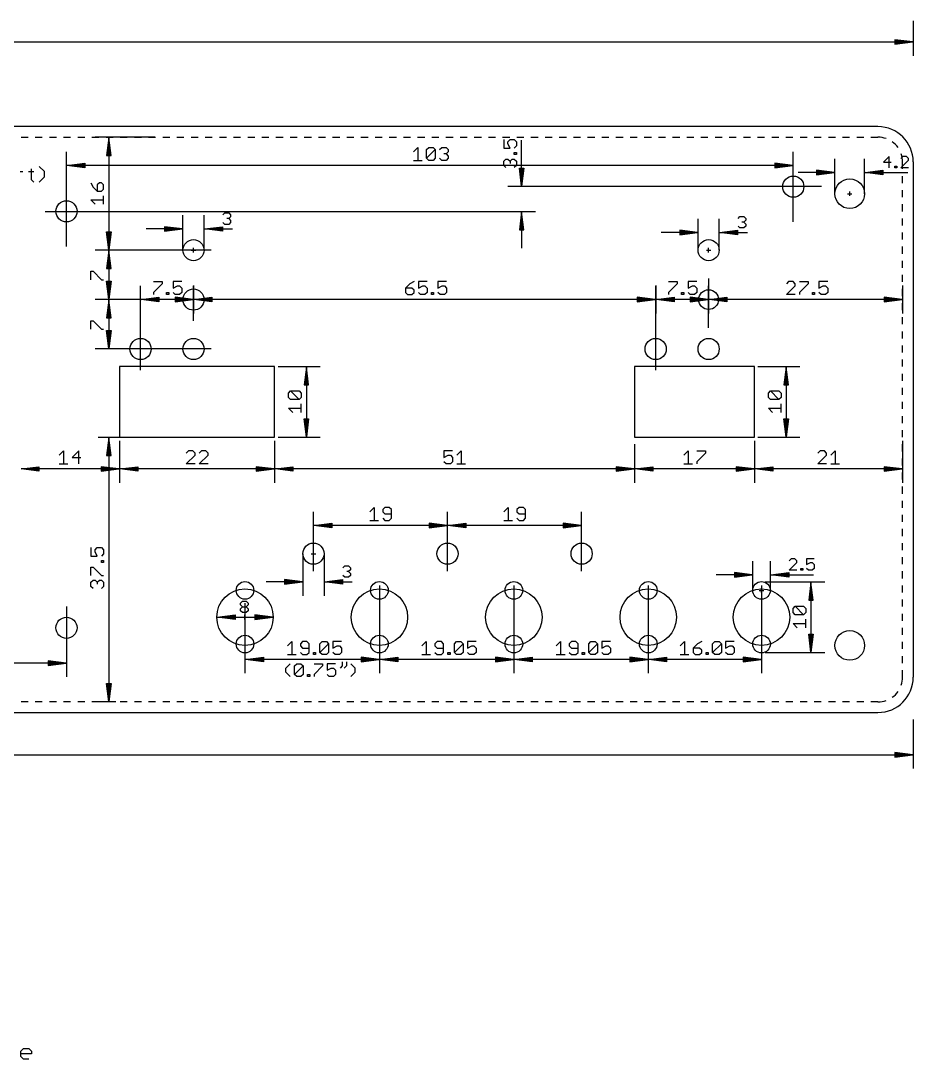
# Model space of a CAD drawing. Extents: x -7 to 590, y -59 to 445.
# Drawn here: x 163.5 to 290, y -50.6 to 96.5 of the extents above; entities that cross this region are included whole.
import ezdxf

# ---------------------------------------------------------------- set-up
doc = ezdxf.new("R2010")
doc.units = 0
for name, color, linetype in [('137', 1, 'CONTINUOUS'), ('20', 7, 'CONTINUOUS'), ('47', 2, 'CONTINUOUS')]:
    doc.layers.add(name, color=color, linetype=linetype)

msp = doc.modelspace()

# ---------------------------------------------------------------- linework, layer by layer
at = {"layer": '137'}
for p, q in [((231.9701, 79.6628), (231.9701, 78.464)), ((232.5695, 79.3631), (232.8692, 79.6628)), ((232.8692, 79.6628), (233.4687, 79.6628)), ((233.4687, 79.6628), (233.7684, 79.3631)), ((234.5, 73.065), (234.5, 79.5809)), ((219.1885, 77.939), (219.8049, 78.5554)), ((219.8049, 78.5554), (219.8049, 76.7062)), ((221.0301, 78.2472), (221.3383, 78.5554)), ((221.0301, 77.0144), (221.0301, 78.2472)), ((221.0301, 77.0144), (222.2629, 78.2472)), ((221.3383, 78.5554), (221.9547, 78.5554)), ((221.9547, 78.5554), (222.2629, 78.2472)), ((222.2629, 78.2472), (222.2629, 77.0144)), ((222.8717, 78.2472), (223.1799, 78.5554)), ((223.1799, 78.5554), (223.7963, 78.5554)), ((223.7963, 78.5554), (224.1045, 78.2472)), ((224.1045, 78.2472), (224.1045, 77.939)), ((231.9701, 78.464), (232.8692, 78.464)), ((232.5695, 79.0634), (232.5695, 79.3631)), ((232.8692, 78.464), (232.5695, 79.0634)), ((233.7684, 78.7637), (233.4687, 78.464)), ((233.7684, 79.3631), (233.7684, 78.7637)), ((170, 64.5), (170, 77.95)), ((219.1885, 76.7062), (220.4213, 76.7062)), ((221.3383, 76.7062), (221.0301, 77.0144)), ((221.9547, 76.7062), (221.3383, 76.7062)), ((222.2629, 77.0144), (221.9547, 76.7062)), ((223.1799, 76.7062), (222.8717, 77.0144)), ((223.7963, 76.7062), (223.1799, 76.7062)), ((223.7963, 77.6308), (223.4881, 77.6308)), ((224.1045, 77.939), (223.7963, 77.6308)), ((223.7963, 77.6308), (224.1045, 77.3226)), ((224.1045, 77.0144), (223.7963, 76.7062)), ((224.1045, 77.3226), (224.1045, 77.0144)), ((231.9701, 76.6008), (232.2698, 76.9005)), ((231.9701, 76.0013), (231.9701, 76.6008)), ((232.2698, 76.9005), (232.5695, 76.9005)), ((232.5695, 76.9005), (232.8692, 76.6008)), ((232.8692, 76.6008), (233.169, 76.9005)), ((232.8692, 76.6008), (232.8692, 76.301)), ((233.169, 76.9005), (233.4687, 76.9005)), ((233.4687, 77.5432), (233.4687, 77.8429)), ((233.4687, 77.8429), (233.7684, 77.8429)), ((233.7684, 77.5432), (233.4687, 77.5432)), ((233.4687, 76.9005), (233.7684, 76.6008)), ((233.7684, 77.8429), (233.7684, 77.5432)), ((233.7684, 76.6008), (233.7684, 76.0013)), ((273, 68), (273, 77.95)), ((163.4327, 75.1256), (163.8073, 75.1256)), ((164.6017, 75.1256), (165.351, 75.1256)), ((164.9763, 75.5003), (164.9763, 74.0017)), ((166.8856, 75.1256), (166.1363, 75.8749)), ((166.8856, 74.3763), (166.8856, 75.1256)), ((170.065, 76), (172.6, 76.3192)), ((170.065, 76), (172.6, 76.26)), ((170.065, 76), (172.6, 76.13)), ((272.935, 76), (170.065, 76)), ((172.6, 75.6808), (170.065, 76)), ((172.6, 75.87), (170.065, 76)), ((172.6, 75.74), (170.065, 76)), ((172.6, 76.3192), (172.6, 75.6808)), ((232.2698, 75.7016), (231.9701, 76.0013)), ((233.7684, 76.0013), (233.4687, 75.7016)), ((234.5, 73.065), (234.1808, 75.6)), ((234.1808, 75.6), (234.8192, 75.6)), ((234.5, 73.065), (234.24, 75.6)), ((234.5, 73.065), (234.37, 75.6)), ((234.8192, 75.6), (234.5, 73.065)), ((234.63, 75.6), (234.5, 73.065)), ((234.76, 75.6), (234.5, 73.065)), ((272.935, 76), (270.4, 76.3192)), ((270.4, 76.3192), (270.4, 75.6808)), ((272.935, 76), (270.4, 76.26)), ((272.935, 76), (270.4, 76.13)), ((270.4, 75.6808), (272.935, 76)), ((270.4, 75.87), (272.935, 76)), ((270.4, 75.74), (272.935, 76)), ((164.9763, 74.0017), (165.351, 73.627)), ((166.1363, 73.627), (166.8856, 74.3763)), ((277, 73), (232.55, 73)), ((167, 69.5), (236.45, 69.5)), ((234.5, 69.435), (234.1808, 66.9)), ((234.5, 69.435), (234.24, 66.9)), ((234.5, 69.435), (234.37, 66.9)), ((234.5, 69.435), (234.5, 64.3)), ((234.8192, 66.9), (234.5, 69.435)), ((234.63, 66.9), (234.5, 69.435)), ((234.76, 66.9), (234.5, 69.435)), ((234.1808, 66.9), (234.8192, 66.9)), ((170, 13.5), (170, 3.55)), ((169.935, 5.5), (84.565, 5.5)), ((169.935, 5.5), (167.4, 5.8192)), ((167.4, 5.8192), (167.4, 5.1808)), ((169.935, 5.5), (167.4, 5.76)), ((169.935, 5.5), (167.4, 5.63)), ((167.4, 5.1808), (169.935, 5.5)), ((167.4, 5.37), (169.935, 5.5)), ((167.4, 5.24), (169.935, 5.5))]:
    msp.add_line(p, q, dxfattribs=at)
for centre in [(273, 73), (170, 69.5), (170, 10.5)]:
    msp.add_circle(centre, 1.5, dxfattribs=at)
at = {"layer": '20'}
for p, q in [((285, 81.5), (5, 81.5)), ((163.5643, 80), (164.5714, 80)), ((165.5714, 80), (166.5786, 80)), ((167.5786, 80), (168.5857, 80)), ((169.5857, 80), (170.5929, 80)), ((171.5929, 80), (172.6, 80)), ((173.6, 80), (174.6071, 80)), ((175.6071, 80), (176.6143, 80)), ((177.6143, 80), (178.6214, 80)), ((179.6214, 80), (180.6286, 80)), ((181.6286, 80), (182.6357, 80)), ((183.6357, 80), (184.6429, 80)), ((185.6429, 80), (186.65, 80)), ((187.65, 80), (188.6571, 80)), ((189.6571, 80), (190.6643, 80)), ((191.6643, 80), (192.6714, 80)), ((193.6714, 80), (194.6786, 80)), ((195.6786, 80), (196.6857, 80)), ((197.6857, 80), (198.6929, 80)), ((199.6929, 80), (200.7, 80)), ((201.7, 80), (202.7071, 80)), ((203.7071, 80), (204.7143, 80)), ((205.7143, 80), (206.7214, 80)), ((207.7214, 80), (208.7286, 80)), ((209.7286, 80), (210.7357, 80)), ((211.7357, 80), (212.7429, 80)), ((213.7429, 80), (214.75, 80)), ((215.75, 80), (216.7571, 80)), ((217.7571, 80), (218.7643, 80)), ((219.7643, 80), (220.7714, 80)), ((221.7714, 80), (222.7786, 80)), ((223.7786, 80), (224.7857, 80)), ((225.7857, 80), (226.7929, 80)), ((227.7929, 80), (228.8, 80)), ((229.8, 80), (230.8071, 80)), ((231.8071, 80), (232.8143, 80)), ((233.8143, 80), (234.8214, 80)), ((235.8214, 80), (236.8286, 80)), ((237.8286, 80), (238.8357, 80)), ((239.8357, 80), (240.8429, 80)), ((241.8429, 80), (242.85, 80)), ((243.85, 80), (244.8571, 80)), ((245.8571, 80), (246.8643, 80)), ((247.8643, 80), (248.8714, 80)), ((249.8714, 80), (250.8786, 80)), ((251.8786, 80), (252.8857, 80)), ((253.8857, 80), (254.8929, 80)), ((255.8929, 80), (256.9, 80)), ((257.9, 80), (258.9071, 80)), ((259.9071, 80), (260.9143, 80)), ((261.9143, 80), (262.9214, 80)), ((263.9214, 80), (264.9286, 80)), ((265.9286, 80), (266.9357, 80)), ((267.9357, 80), (268.9429, 80)), ((269.9429, 80), (270.95, 80)), ((271.95, 80), (272.9571, 80)), ((273.9571, 80), (274.9643, 80)), ((275.9643, 80), (276.9714, 80)), ((277.9714, 80), (278.9786, 80)), ((279.9786, 80), (280.9857, 80)), ((281.9857, 80), (282.9929, 80)), ((283.9929, 80), (285, 80)), ((288.5, 75.5), (288.5, 76.5)), ((290, 76.5), (290, 3.5)), ((288.5, 73.5), (288.5, 74.5)), ((288.5, 71.5), (288.5, 72.5)), ((288.5, 69.5), (288.5, 70.5)), ((288.5, 67.5), (288.5, 68.5)), ((288.5, 65.5), (288.5, 66.5)), ((288.5, 63.5), (288.5, 64.5)), ((288.5, 61.5), (288.5, 62.5)), ((288.5, 59.5), (288.5, 60.5)), ((288.5, 57.5), (288.5, 58.5)), ((288.5, 55.5), (288.5, 56.5)), ((288.5, 53.5), (288.5, 54.5)), ((288.5, 51.5), (288.5, 52.5)), ((288.5, 49.5), (288.5, 50.5)), ((199.5, 47.5), (177.5, 47.5)), ((177.5, 47.5), (177.5, 37.5)), ((199.5, 37.5), (199.5, 47.5)), ((267.5, 47.5), (250.5, 47.5)), ((250.5, 47.5), (250.5, 37.5)), ((267.5, 37.5), (267.5, 47.5)), ((288.5, 47.5), (288.5, 48.5)), ((288.5, 45.5), (288.5, 46.5)), ((288.5, 43.5), (288.5, 44.5)), ((288.5, 41.5), (288.5, 42.5)), ((288.5, 39.5), (288.5, 40.5)), ((288.5, 37.5), (288.5, 38.5)), ((177.5, 37.5), (199.5, 37.5)), ((250.5, 37.5), (267.5, 37.5)), ((288.5, 35.5), (288.5, 36.5)), ((288.5, 33.5), (288.5, 34.5)), ((288.5, 31.5), (288.5, 32.5)), ((288.5, 29.5), (288.5, 30.5)), ((288.5, 27.5), (288.5, 28.5)), ((288.5, 25.5), (288.5, 26.5)), ((288.5, 23.5), (288.5, 24.5)), ((288.5, 21.5), (288.5, 22.5)), ((288.5, 19.5), (288.5, 20.5)), ((288.5, 17.5), (288.5, 18.5)), ((288.5, 15.5), (288.5, 16.5)), ((288.5, 13.5), (288.5, 14.5)), ((288.5, 11.5), (288.5, 12.5)), ((288.5, 9.5), (288.5, 10.5)), ((288.5, 7.5), (288.5, 8.5)), ((288.5, 5.5), (288.5, 6.5)), ((288.5, 3.5), (288.5, 4.5)), ((164.5714, 0), (163.5643, 0)), ((166.5786, 0), (165.5714, 0)), ((168.5857, 0), (167.5786, 0)), ((170.5929, 0), (169.5857, 0)), ((172.6, 0), (171.5929, 0)), ((174.6071, 0), (173.6, 0)), ((176.6143, 0), (175.6071, 0)), ((178.6214, 0), (177.6143, 0)), ((180.6286, 0), (179.6214, 0)), ((182.6357, 0), (181.6286, 0)), ((184.6429, 0), (183.6357, 0)), ((186.65, 0), (185.6429, 0)), ((188.6571, 0), (187.65, 0)), ((190.6643, 0), (189.6571, 0)), ((192.6714, 0), (191.6643, 0)), ((194.6786, 0), (193.6714, 0)), ((196.6857, 0), (195.6786, 0)), ((198.6929, 0), (197.6857, 0)), ((200.7, 0), (199.6929, 0)), ((202.7071, 0), (201.7, 0)), ((204.7143, 0), (203.7071, 0)), ((206.7214, 0), (205.7143, 0)), ((208.7286, 0), (207.7214, 0)), ((210.7357, 0), (209.7286, 0)), ((212.7429, 0), (211.7357, 0)), ((214.75, 0), (213.7429, 0)), ((216.7571, 0), (215.75, 0)), ((218.7643, 0), (217.7571, 0)), ((220.7714, 0), (219.7643, 0)), ((222.7786, 0), (221.7714, 0)), ((224.7857, 0), (223.7786, 0)), ((226.7929, 0), (225.7857, 0)), ((228.8, 0), (227.7929, 0)), ((230.8071, 0), (229.8, 0)), ((232.8143, 0), (231.8071, 0)), ((234.8214, 0), (233.8143, 0)), ((236.8286, 0), (235.8214, 0)), ((238.8357, 0), (237.8286, 0)), ((240.8429, 0), (239.8357, 0)), ((242.85, 0), (241.8429, 0)), ((244.8571, 0), (243.85, 0)), ((246.8643, 0), (245.8571, 0)), ((248.8714, 0), (247.8643, 0)), ((250.8786, 0), (249.8714, 0)), ((252.8857, 0), (251.8786, 0)), ((254.8929, 0), (253.8857, 0)), ((256.9, 0), (255.8929, 0)), ((258.9071, 0), (257.9, 0)), ((260.9143, 0), (259.9071, 0)), ((262.9214, 0), (261.9143, 0)), ((264.9286, 0), (263.9214, 0)), ((266.9357, 0), (265.9286, 0)), ((268.9429, 0), (267.9357, 0)), ((270.95, 0), (269.9429, 0)), ((272.9571, 0), (271.95, 0)), ((274.9643, 0), (273.9571, 0)), ((276.9714, 0), (275.9643, 0)), ((278.9786, 0), (277.9714, 0)), ((280.9857, 0), (279.9786, 0)), ((282.9929, 0), (281.9857, 0)), ((285, 0), (283.9929, 0)), ((5, -1.5), (285, -1.5))]:
    msp.add_line(p, q, dxfattribs=at)
for centre, radius in [((281, 72), 2.1), ((188, 64), 1.5), ((261, 64), 1.5), ((188, 57), 1.5), ((261, 57), 1.4), ((180.5, 50), 1.5), ((188, 50), 1.5), ((253.5, 50), 1.5), ((261, 50), 1.5), ((205, 21), 1.5), ((224, 21), 1.5), ((243, 21), 1.5), ((195.3, 15.8), 1.25), ((214.35, 15.8), 1.25), ((233.4, 15.8), 1.25), ((252.45, 15.8), 1.25), ((268.5, 15.8), 1.25), ((195.3, 12), 4), ((214.35, 12), 4), ((233.4, 12), 4), ((252.45, 12), 4), ((268.5, 12), 4), ((195.3, 8.2), 1.25), ((214.35, 8.2), 1.25), ((233.4, 8.2), 1.25), ((252.45, 8.2), 1.25), ((268.5, 8.2), 1.25), ((281, 8), 2.1)]:
    msp.add_circle(centre, radius, dxfattribs=at)
for centre, radius, start, end in [((285, 76.5), 5, 0, 90), ((285, 76.5), 3.5, 70.9135, 90), ((285, 76.5), 3.5, 35.4567, 54.5433), ((285, 76.5), 3.5, 360, 19.0865), ((285, 3.5), 5, 270, 0), ((285, 3.5), 3.5, 340.9135, 0), ((285, 3.5), 3.5, 270, 289.0865), ((285, 3.5), 3.5, 305.4567, 324.5433)]:
    msp.add_arc(centre, radius, start, end, dxfattribs=at)
at = {"layer": '47'}
for p, q in [((290, 96.5), (290, 91.55)), ((0.065, 93.5), (289.935, 93.5)), ((289.935, 93.5), (287.4, 93.8192)), ((287.4, 93.8192), (287.4, 93.1808)), ((289.935, 93.5), (287.4, 93.76)), ((289.935, 93.5), (287.4, 93.63)), ((287.4, 93.1808), (289.935, 93.5)), ((287.4, 93.37), (289.935, 93.5)), ((287.4, 93.24), (289.935, 93.5)), ((182.5, 80), (174.05, 80)), ((176, 79.935), (175.6808, 77.4)), ((176, 79.935), (175.74, 77.4)), ((176, 79.935), (175.87, 77.4)), ((176, 79.935), (176, 64.065)), ((176.3192, 77.4), (176, 79.935)), ((176.13, 77.4), (176, 79.935)), ((176.26, 77.4), (176, 79.935)), ((175.6808, 77.4), (176.3192, 77.4)), ((278.9, 72), (278.9, 76.95)), ((283.1, 72), (283.1, 76.95)), ((286.5897, 77.2777), (285.7762, 76.4642)), ((286.5897, 75.6507), (286.5897, 77.2777)), ((288.5031, 77.2777), (288.2319, 77.0065)), ((288.2319, 75.6507), (289.3166, 76.7354)), ((289.0454, 77.2777), (288.5031, 77.2777)), ((289.3166, 77.0065), (289.0454, 77.2777)), ((289.3166, 76.7354), (289.3166, 77.0065)), ((278.835, 75), (276.3, 75.3192)), ((276.3, 75.3192), (276.3, 74.6808)), ((278.835, 75), (276.3, 75.26)), ((278.835, 75), (276.3, 75.13)), ((283.165, 75), (285.7, 75.3192)), ((283.165, 75), (285.7, 75.26)), ((283.165, 75), (285.7, 75.13)), ((285.7, 75.3192), (285.7, 74.6808)), ((285.7762, 76.4642), (286.8609, 76.4642)), ((287.4134, 75.6507), (287.4134, 75.9219)), ((287.4134, 75.9219), (287.6845, 75.9219)), ((287.6845, 75.6507), (287.4134, 75.6507)), ((287.6845, 75.9219), (287.6845, 75.6507)), ((289.3166, 75.6507), (288.2319, 75.6507)), ((278.835, 75), (273.7, 75)), ((276.3, 74.6808), (278.835, 75)), ((276.3, 74.87), (278.835, 75)), ((276.3, 74.74), (278.835, 75)), ((283.165, 75), (289.2346, 75)), ((285.7, 74.6808), (283.165, 75)), ((285.7, 74.87), (283.165, 75)), ((285.7, 74.74), (283.165, 75)), ((173.4701, 73.5488), (173.7698, 72.9494)), ((173.7698, 72.9494), (174.3692, 72.3499)), ((174.669, 73.5488), (174.3692, 73.2491)), ((174.3692, 73.2491), (174.3692, 72.3499)), ((174.3692, 72.3499), (174.9687, 72.3499)), ((174.9687, 73.5488), (174.669, 73.5488)), ((175.2684, 73.2491), (174.9687, 73.5488)), ((174.9687, 72.3499), (175.2684, 72.6496)), ((175.2684, 72.6496), (175.2684, 73.2491)), ((281, 71.6808), (281, 72.3192)), ((174.0695, 70.5083), (173.4701, 71.1078)), ((173.4701, 71.1078), (175.2684, 71.1078)), ((175.2684, 70.5083), (175.2684, 71.7072)), ((280.6808, 72), (281.3192, 72)), ((192.1762, 69.0065), (192.4474, 69.2777)), ((192.4474, 69.2777), (192.9897, 69.2777)), ((192.9897, 69.2777), (193.2609, 69.0065)), ((186.5, 64), (186.5, 68.95)), ((189.5, 64), (189.5, 68.95)), ((192.4474, 67.6507), (192.1762, 67.9219)), ((192.9897, 68.4642), (192.7185, 68.4642)), ((193.2609, 68.7354), (192.9897, 68.4642)), ((192.9897, 68.4642), (193.2609, 68.193)), ((193.2609, 67.9219), (192.9897, 67.6507)), ((193.2609, 69.0065), (193.2609, 68.7354)), ((193.2609, 68.193), (193.2609, 67.9219)), ((259.5, 64), (259.5, 68.45)), ((262.5, 64), (262.5, 68.45)), ((265.1762, 68.5065), (265.4474, 68.7777)), ((265.4474, 68.7777), (265.9897, 68.7777)), ((265.9897, 67.9642), (265.7185, 67.9642)), ((265.9897, 68.7777), (266.2609, 68.5065)), ((266.2609, 68.2354), (265.9897, 67.9642)), ((265.9897, 67.9642), (266.2609, 67.693)), ((266.2609, 68.5065), (266.2609, 68.2354)), ((266.2609, 67.693), (266.2609, 67.4219)), ((176, 64.065), (175.6808, 66.6)), ((175.6808, 66.6), (176.3192, 66.6)), ((176, 64.065), (175.74, 66.6)), ((176, 64.065), (175.87, 66.6)), ((176.3192, 66.6), (176, 64.065)), ((176.13, 66.6), (176, 64.065)), ((176.26, 66.6), (176, 64.065)), ((186.435, 67), (181.3, 67)), ((186.435, 67), (183.9, 67.3192)), ((183.9, 67.3192), (183.9, 66.6808)), ((186.435, 67), (183.9, 67.26)), ((186.435, 67), (183.9, 67.13)), ((183.9, 66.6808), (186.435, 67)), ((183.9, 66.87), (186.435, 67)), ((183.9, 66.74), (186.435, 67)), ((189.565, 67), (192.1, 67.3192)), ((189.565, 67), (192.1, 67.26)), ((189.565, 67), (192.1, 67.13)), ((189.565, 67), (193.5103, 67)), ((192.1, 66.6808), (189.565, 67)), ((192.1, 66.87), (189.565, 67)), ((192.1, 66.74), (189.565, 67)), ((192.1, 67.3192), (192.1, 66.6808)), ((192.9897, 67.6507), (192.4474, 67.6507)), ((259.435, 66.5), (254.3, 66.5)), ((259.435, 66.5), (256.9, 66.8192)), ((256.9, 66.8192), (256.9, 66.1808)), ((259.435, 66.5), (256.9, 66.76)), ((259.435, 66.5), (256.9, 66.63)), ((256.9, 66.1808), (259.435, 66.5)), ((256.9, 66.37), (259.435, 66.5)), ((256.9, 66.24), (259.435, 66.5)), ((262.565, 66.5), (265.1, 66.8192)), ((262.565, 66.5), (265.1, 66.76)), ((262.565, 66.5), (265.1, 66.63)), ((262.565, 66.5), (266.5103, 66.5)), ((265.1, 66.1808), (262.565, 66.5)), ((265.1, 66.37), (262.565, 66.5)), ((265.1, 66.24), (262.565, 66.5)), ((265.1, 66.8192), (265.1, 66.1808)), ((265.4474, 67.1507), (265.1762, 67.4219)), ((265.9897, 67.1507), (265.4474, 67.1507)), ((266.2609, 67.4219), (265.9897, 67.1507)), ((190.5, 64), (174.05, 64)), ((190.5, 64), (174.05, 64)), ((176, 63.935), (175.6808, 61.4)), ((176, 63.935), (175.74, 61.4)), ((176, 63.935), (175.87, 61.4)), ((176, 63.935), (176, 57.065)), ((176.3192, 61.4), (176, 63.935)), ((176.13, 61.4), (176, 63.935)), ((176.26, 61.4), (176, 63.935)), ((187.6808, 64), (188.3192, 64)), ((188, 63.6808), (188, 64.3192)), ((260.6808, 64), (261.3192, 64)), ((261, 63.6808), (261, 64.3192)), ((173.4701, 59.8072), (173.4701, 61.0061)), ((173.4701, 61.0061), (173.7698, 61.0061)), ((173.7698, 61.0061), (174.9687, 59.8072)), ((175.6808, 61.4), (176.3192, 61.4)), ((174.9687, 59.8072), (175.2684, 59.8072)), ((176, 57.065), (175.6808, 59.6)), ((175.6808, 59.6), (176.3192, 59.6)), ((176, 57.065), (175.74, 59.6)), ((176, 57.065), (175.87, 59.6)), ((176.3192, 59.6), (176, 57.065)), ((176.13, 59.6), (176, 57.065)), ((176.26, 59.6), (176, 57.065)), ((180.5, 47), (180.5, 58.95)), ((182.3357, 59.5554), (183.5685, 59.5554)), ((183.5685, 59.2472), (182.3357, 58.0144)), ((183.5685, 59.5554), (183.5685, 59.2472)), ((186.3309, 59.5554), (185.0981, 59.5554)), ((185.0981, 59.5554), (185.0981, 58.6308)), ((185.0981, 58.6308), (185.7145, 58.939)), ((185.7145, 58.939), (186.0227, 58.939)), ((186.0227, 58.939), (186.3309, 58.6308)), ((188, 59), (188, 55.05)), ((188, 54), (188, 58.95)), ((218.6533, 59.2472), (218.0369, 58.6308)), ((219.2697, 59.5554), (218.6533, 59.2472)), ((221.1112, 59.5554), (219.8784, 59.5554)), ((219.8784, 59.5554), (219.8784, 58.6308)), ((219.8784, 58.6308), (220.4948, 58.939)), ((220.4948, 58.939), (220.803, 58.939)), ((220.803, 58.939), (221.1112, 58.6308)), ((223.8736, 59.5554), (222.6408, 59.5554)), ((222.6408, 59.5554), (222.6408, 58.6308)), ((222.6408, 58.6308), (223.2572, 58.939)), ((223.2572, 58.939), (223.5654, 58.939)), ((223.5654, 58.939), (223.8736, 58.6308)), ((253.5, 59), (253.5, 55.05)), ((253.5, 47), (253.5, 58.95)), ((255.3357, 59.5554), (256.5685, 59.5554)), ((256.5685, 59.2472), (255.3357, 58.0144)), ((256.5685, 59.5554), (256.5685, 59.2472)), ((259.3309, 59.5554), (258.0981, 59.5554)), ((258.0981, 59.5554), (258.0981, 58.6308)), ((258.0981, 58.6308), (258.7145, 58.939)), ((258.7145, 58.939), (259.0227, 58.939)), ((259.0227, 58.939), (259.3309, 58.6308)), ((261, 60), (261, 55.05)), ((261, 53), (261, 58.95)), ((272.3451, 59.5554), (272.0369, 59.2472)), ((272.0369, 57.7062), (273.2697, 58.939)), ((272.9615, 59.5554), (272.3451, 59.5554)), ((273.2697, 59.2472), (272.9615, 59.5554)), ((273.2697, 58.939), (273.2697, 59.2472)), ((273.8784, 59.5554), (275.1112, 59.5554)), ((275.1112, 59.2472), (273.8784, 58.0144)), ((275.1112, 59.5554), (275.1112, 59.2472)), ((277.8736, 59.5554), (276.6408, 59.5554)), ((276.6408, 59.5554), (276.6408, 58.6308)), ((276.6408, 58.6308), (277.2572, 58.939)), ((277.2572, 58.939), (277.5654, 58.939)), ((277.5654, 58.939), (277.8736, 58.6308)), ((288.5, 59), (288.5, 55.05)), ((182.3357, 58.0144), (182.3357, 57.7062)), ((184.1773, 57.7062), (184.1773, 58.0144)), ((184.1773, 58.0144), (184.4855, 58.0144)), ((184.4855, 57.7062), (184.1773, 57.7062)), ((184.4855, 58.0144), (184.4855, 57.7062)), ((185.4063, 57.7062), (185.0981, 58.0144)), ((186.0227, 57.7062), (185.4063, 57.7062)), ((186.3309, 58.0144), (186.0227, 57.7062)), ((186.3309, 58.6308), (186.3309, 58.0144)), ((218.0369, 58.6308), (218.0369, 58.0144)), ((218.9615, 58.6308), (218.0369, 58.6308)), ((218.0369, 58.0144), (218.3451, 57.7062)), ((218.3451, 57.7062), (218.9615, 57.7062)), ((219.2697, 58.3226), (218.9615, 58.6308)), ((218.9615, 57.7062), (219.2697, 58.0144)), ((219.2697, 58.0144), (219.2697, 58.3226)), ((220.1866, 57.7062), (219.8784, 58.0144)), ((220.803, 57.7062), (220.1866, 57.7062)), ((221.1112, 58.0144), (220.803, 57.7062)), ((221.1112, 58.6308), (221.1112, 58.0144)), ((221.72, 57.7062), (221.72, 58.0144)), ((221.72, 58.0144), (222.0282, 58.0144)), ((222.0282, 57.7062), (221.72, 57.7062)), ((222.0282, 58.0144), (222.0282, 57.7062)), ((222.949, 57.7062), (222.6408, 58.0144)), ((223.5654, 57.7062), (222.949, 57.7062)), ((223.8736, 58.0144), (223.5654, 57.7062)), ((223.8736, 58.6308), (223.8736, 58.0144)), ((255.3357, 58.0144), (255.3357, 57.7062)), ((257.1773, 57.7062), (257.1773, 58.0144)), ((257.1773, 58.0144), (257.4855, 58.0144)), ((257.4855, 57.7062), (257.1773, 57.7062)), ((257.4855, 58.0144), (257.4855, 57.7062)), ((258.4063, 57.7062), (258.0981, 58.0144)), ((259.0227, 57.7062), (258.4063, 57.7062)), ((259.3309, 58.0144), (259.0227, 57.7062)), ((259.3309, 58.6308), (259.3309, 58.0144)), ((273.2697, 57.7062), (272.0369, 57.7062)), ((273.8784, 58.0144), (273.8784, 57.7062)), ((275.72, 57.7062), (275.72, 58.0144)), ((275.72, 58.0144), (276.0282, 58.0144)), ((276.0282, 57.7062), (275.72, 57.7062)), ((276.0282, 58.0144), (276.0282, 57.7062)), ((276.949, 57.7062), (276.6408, 58.0144)), ((277.5654, 57.7062), (276.949, 57.7062)), ((277.8736, 58.0144), (277.5654, 57.7062)), ((277.8736, 58.6308), (277.8736, 58.0144)), ((190.5, 57), (174.05, 57)), ((190.5, 57), (174.05, 57)), ((176, 56.935), (175.6808, 54.4)), ((176, 56.935), (175.74, 54.4)), ((176, 56.935), (175.87, 54.4)), ((176, 56.935), (176, 50.065)), ((176.3192, 54.4), (176, 56.935)), ((176.13, 54.4), (176, 56.935)), ((176.26, 54.4), (176, 56.935)), ((180.565, 57), (183.1, 57.3192)), ((180.565, 57), (183.1, 57.26)), ((180.565, 57), (183.1, 57.13)), ((187.935, 57), (180.565, 57)), ((183.1, 56.6808), (180.565, 57)), ((183.1, 56.87), (180.565, 57)), ((183.1, 56.74), (180.565, 57)), ((183.1, 57.3192), (183.1, 56.6808)), ((187.935, 57), (185.4, 57.3192)), ((185.4, 57.3192), (185.4, 56.6808)), ((187.935, 57), (185.4, 57.26)), ((187.935, 57), (185.4, 57.13)), ((185.4, 56.6808), (187.935, 57)), ((185.4, 56.87), (187.935, 57)), ((185.4, 56.74), (187.935, 57)), ((188.065, 57), (190.6, 57.3192)), ((188.065, 57), (190.6, 57.26)), ((188.065, 57), (190.6, 57.13)), ((253.435, 57), (188.065, 57)), ((190.6, 56.6808), (188.065, 57)), ((190.6, 56.87), (188.065, 57)), ((190.6, 56.74), (188.065, 57)), ((190.6, 57.3192), (190.6, 56.6808)), ((253.435, 57), (250.9, 57.3192)), ((250.9, 57.3192), (250.9, 56.6808)), ((253.435, 57), (250.9, 57.26)), ((253.435, 57), (250.9, 57.13)), ((250.9, 56.6808), (253.435, 57)), ((250.9, 56.87), (253.435, 57)), ((250.9, 56.74), (253.435, 57)), ((253.565, 57), (256.1, 57.3192)), ((253.565, 57), (256.1, 57.26)), ((253.565, 57), (256.1, 57.13)), ((260.935, 57), (253.565, 57)), ((256.1, 56.6808), (253.565, 57)), ((256.1, 56.87), (253.565, 57)), ((256.1, 56.74), (253.565, 57)), ((256.1, 57.3192), (256.1, 56.6808)), ((260.935, 57), (258.4, 57.3192)), ((258.4, 57.3192), (258.4, 56.6808)), ((260.935, 57), (258.4, 57.26)), ((260.935, 57), (258.4, 57.13)), ((258.4, 56.6808), (260.935, 57)), ((258.4, 56.87), (260.935, 57)), ((258.4, 56.74), (260.935, 57)), ((261.065, 57), (263.6, 57.3192)), ((261.065, 57), (263.6, 57.26)), ((261.065, 57), (263.6, 57.13)), ((288.435, 57), (261.065, 57)), ((263.6, 56.6808), (261.065, 57)), ((263.6, 56.87), (261.065, 57)), ((263.6, 56.74), (261.065, 57)), ((263.6, 57.3192), (263.6, 56.6808)), ((288.435, 57), (285.9, 57.3192)), ((285.9, 57.3192), (285.9, 56.6808)), ((288.435, 57), (285.9, 57.26)), ((288.435, 57), (285.9, 57.13)), ((285.9, 56.6808), (288.435, 57)), ((285.9, 56.87), (288.435, 57)), ((285.9, 56.74), (288.435, 57)), ((173.4701, 52.8072), (173.4701, 54.0061)), ((173.4701, 54.0061), (173.7698, 54.0061)), ((173.7698, 54.0061), (174.9687, 52.8072)), ((175.6808, 54.4), (176.3192, 54.4)), ((174.9687, 52.8072), (175.2684, 52.8072)), ((176, 50.065), (175.6808, 52.6)), ((175.6808, 52.6), (176.3192, 52.6)), ((176, 50.065), (175.74, 52.6)), ((176, 50.065), (175.87, 52.6)), ((176.3192, 52.6), (176, 50.065)), ((176.13, 52.6), (176, 50.065)), ((176.26, 52.6), (176, 50.065)), ((190.5, 50), (174.05, 50)), ((200, 47.5), (205.95, 47.5)), ((204, 47.435), (203.6808, 44.9)), ((204, 47.435), (203.74, 44.9)), ((204, 47.435), (203.87, 44.9)), ((204, 47.435), (204, 37.565)), ((204.3192, 44.9), (204, 47.435)), ((204.13, 44.9), (204, 47.435)), ((204.26, 44.9), (204, 47.435)), ((268, 47.5), (273.95, 47.5)), ((272, 47.435), (271.6808, 44.9)), ((272, 47.435), (271.74, 44.9)), ((272, 47.435), (271.87, 44.9)), ((272, 47.435), (272, 37.565)), ((272.3192, 44.9), (272, 47.435)), ((272.13, 44.9), (272, 47.435)), ((272.26, 44.9), (272, 47.435)), ((203.6808, 44.9), (204.3192, 44.9)), ((271.6808, 44.9), (272.3192, 44.9)), ((201.4701, 43.7491), (201.7698, 44.0488)), ((201.4701, 43.1496), (201.4701, 43.7491)), ((201.7698, 42.8499), (201.4701, 43.1496)), ((201.7698, 44.0488), (202.9687, 44.0488)), ((202.9687, 42.8499), (201.7698, 44.0488)), ((202.9687, 42.8499), (201.7698, 42.8499)), ((202.9687, 44.0488), (203.2684, 43.7491)), ((203.2684, 43.1496), (202.9687, 42.8499)), ((203.2684, 43.7491), (203.2684, 43.1496)), ((269.4701, 43.7491), (269.7698, 44.0488)), ((269.4701, 43.1496), (269.4701, 43.7491)), ((269.7698, 42.8499), (269.4701, 43.1496)), ((269.7698, 44.0488), (270.9687, 44.0488)), ((270.9687, 42.8499), (269.7698, 44.0488)), ((270.9687, 42.8499), (269.7698, 42.8499)), ((270.9687, 44.0488), (271.2684, 43.7491)), ((271.2684, 43.1496), (270.9687, 42.8499)), ((271.2684, 43.7491), (271.2684, 43.1496)), ((202.0695, 41.0083), (201.4701, 41.6078)), ((201.4701, 41.6078), (203.2684, 41.6078)), ((203.2684, 41.0083), (203.2684, 42.2072)), ((270.0695, 41.0083), (269.4701, 41.6078)), ((269.4701, 41.6078), (271.2684, 41.6078)), ((271.2684, 41.0083), (271.2684, 42.2072)), ((204, 37.565), (203.6808, 40.1)), ((203.6808, 40.1), (204.3192, 40.1)), ((204, 37.565), (203.74, 40.1)), ((204, 37.565), (203.87, 40.1)), ((204.3192, 40.1), (204, 37.565)), ((204.13, 40.1), (204, 37.565)), ((204.26, 40.1), (204, 37.565)), ((272, 37.565), (271.6808, 40.1)), ((271.6808, 40.1), (272.3192, 40.1)), ((272, 37.565), (271.74, 40.1)), ((272, 37.565), (271.87, 40.1)), ((272.3192, 40.1), (272, 37.565)), ((272.13, 40.1), (272, 37.565)), ((272.26, 40.1), (272, 37.565)), ((174.5, 37.5), (177.95, 37.5)), ((176, 37.435), (175.6808, 34.9)), ((176, 37.435), (175.74, 34.9)), ((176, 37.435), (175.87, 34.9)), ((176, 37.435), (176, 0.065)), ((176.3192, 34.9), (176, 37.435)), ((176.13, 34.9), (176, 37.435)), ((176.26, 34.9), (176, 37.435)), ((177.5, 37), (177.5, 31.05)), ((199.5, 37), (199.5, 31.05)), ((200, 37.5), (205.95, 37.5)), ((267.5, 37), (267.5, 31.05)), ((268, 37.5), (273.95, 37.5)), ((288.5, 37), (288.5, 31.05)), ((168.9829, 34.939), (169.5993, 35.5554)), ((169.5993, 35.5554), (169.5993, 33.7062)), ((171.7491, 35.5554), (170.8245, 34.6308)), ((171.7491, 33.7062), (171.7491, 35.5554)), ((177.5, 36.5), (177.5, 31.05)), ((187.2911, 35.5554), (186.9829, 35.2472)), ((187.9075, 35.5554), (187.2911, 35.5554)), ((188.2157, 35.2472), (187.9075, 35.5554)), ((189.1327, 35.5554), (188.8245, 35.2472)), ((189.7491, 35.5554), (189.1327, 35.5554)), ((190.0573, 35.2472), (189.7491, 35.5554)), ((199.5, 35.5), (199.5, 31.05)), ((224.7157, 35.5554), (223.4829, 35.5554)), ((223.4829, 35.5554), (223.4829, 34.6308)), ((225.3245, 34.939), (225.9409, 35.5554)), ((225.9409, 35.5554), (225.9409, 33.7062)), ((250.5, 36.5), (250.5, 31.05)), ((257.4829, 34.939), (258.0993, 35.5554)), ((258.0993, 35.5554), (258.0993, 33.7062)), ((259.3245, 35.5554), (260.5573, 35.5554)), ((260.5573, 35.5554), (260.5573, 35.2472)), ((267.5, 36.5), (267.5, 31.05)), ((276.7911, 35.5554), (276.4829, 35.2472)), ((277.4075, 35.5554), (276.7911, 35.5554)), ((277.7157, 35.2472), (277.4075, 35.5554)), ((278.3245, 34.939), (278.9409, 35.5554)), ((278.9409, 35.5554), (278.9409, 33.7062)), ((170.8245, 34.6308), (172.0573, 34.6308)), ((175.6808, 34.9), (176.3192, 34.9)), ((186.9829, 33.7062), (188.2157, 34.939)), ((188.2157, 34.939), (188.2157, 35.2472)), ((188.8245, 33.7062), (190.0573, 34.939)), ((190.0573, 34.939), (190.0573, 35.2472)), ((223.4829, 34.6308), (224.0993, 34.939)), ((223.7911, 33.7062), (223.4829, 34.0144)), ((224.0993, 34.939), (224.4075, 34.939)), ((224.4075, 34.939), (224.7157, 34.6308)), ((224.7157, 34.0144), (224.4075, 33.7062)), ((224.7157, 34.6308), (224.7157, 34.0144)), ((250.5, 35), (250.5, 31.05)), ((260.5573, 35.2472), (259.3245, 34.0144)), ((259.3245, 34.0144), (259.3245, 33.7062)), ((276.4829, 33.7062), (277.7157, 34.939)), ((277.7157, 34.939), (277.7157, 35.2472)), ((163.565, 33), (166.1, 33.3192)), ((163.565, 33), (166.1, 33.26)), ((163.565, 33), (166.1, 33.13)), ((177.435, 33), (163.565, 33)), ((166.1, 32.6808), (163.565, 33)), ((166.1, 32.87), (163.565, 33)), ((166.1, 32.74), (163.565, 33)), ((166.1, 33.3192), (166.1, 32.6808)), ((168.9829, 33.7062), (170.2157, 33.7062)), ((177.435, 33), (174.9, 33.3192)), ((174.9, 33.3192), (174.9, 32.6808)), ((177.435, 33), (174.9, 33.26)), ((177.435, 33), (174.9, 33.13)), ((174.9, 32.6808), (177.435, 33)), ((174.9, 32.87), (177.435, 33)), ((174.9, 32.74), (177.435, 33)), ((177.565, 33), (180.1, 33.3192)), ((177.565, 33), (180.1, 33.26)), ((177.565, 33), (180.1, 33.13)), ((199.435, 33), (177.565, 33)), ((180.1, 32.6808), (177.565, 33)), ((180.1, 32.87), (177.565, 33)), ((180.1, 32.74), (177.565, 33)), ((180.1, 33.3192), (180.1, 32.6808)), ((188.2157, 33.7062), (186.9829, 33.7062)), ((190.0573, 33.7062), (188.8245, 33.7062)), ((199.435, 33), (196.9, 33.3192)), ((196.9, 33.3192), (196.9, 32.6808)), ((199.435, 33), (196.9, 33.26)), ((199.435, 33), (196.9, 33.13)), ((196.9, 32.6808), (199.435, 33)), ((196.9, 32.87), (199.435, 33)), ((196.9, 32.74), (199.435, 33)), ((199.565, 33), (202.1, 33.3192)), ((199.565, 33), (202.1, 33.26)), ((199.565, 33), (202.1, 33.13)), ((250.435, 33), (199.565, 33)), ((202.1, 32.6808), (199.565, 33)), ((202.1, 32.87), (199.565, 33)), ((202.1, 32.74), (199.565, 33)), ((202.1, 33.3192), (202.1, 32.6808)), ((224.4075, 33.7062), (223.7911, 33.7062)), ((225.3245, 33.7062), (226.5573, 33.7062)), ((250.435, 33), (247.9, 33.3192)), ((247.9, 33.3192), (247.9, 32.6808)), ((250.435, 33), (247.9, 33.26)), ((250.435, 33), (247.9, 33.13)), ((247.9, 32.6808), (250.435, 33)), ((247.9, 32.87), (250.435, 33)), ((247.9, 32.74), (250.435, 33)), ((250.565, 33), (253.1, 33.3192)), ((250.565, 33), (253.1, 33.26)), ((250.565, 33), (253.1, 33.13)), ((267.435, 33), (250.565, 33)), ((253.1, 32.6808), (250.565, 33)), ((253.1, 32.87), (250.565, 33)), ((253.1, 32.74), (250.565, 33)), ((253.1, 33.3192), (253.1, 32.6808)), ((257.4829, 33.7062), (258.7157, 33.7062)), ((267.435, 33), (264.9, 33.3192)), ((264.9, 33.3192), (264.9, 32.6808)), ((267.435, 33), (264.9, 33.26)), ((267.435, 33), (264.9, 33.13)), ((264.9, 32.6808), (267.435, 33)), ((264.9, 32.87), (267.435, 33)), ((264.9, 32.74), (267.435, 33)), ((267.565, 33), (270.1, 33.3192)), ((267.565, 33), (270.1, 33.26)), ((267.565, 33), (270.1, 33.13)), ((288.435, 33), (267.565, 33)), ((270.1, 32.6808), (267.565, 33)), ((270.1, 32.87), (267.565, 33)), ((270.1, 32.74), (267.565, 33)), ((270.1, 33.3192), (270.1, 32.6808)), ((277.7157, 33.7062), (276.4829, 33.7062)), ((278.3245, 33.7062), (279.5573, 33.7062)), ((288.435, 33), (285.9, 33.3192)), ((285.9, 33.3192), (285.9, 32.6808)), ((288.435, 33), (285.9, 33.26)), ((288.435, 33), (285.9, 33.13)), ((285.9, 32.6808), (288.435, 33)), ((285.9, 32.87), (288.435, 33)), ((285.9, 32.74), (288.435, 33)), ((205, 18.5), (205, 26.95)), ((212.9829, 26.939), (213.5993, 27.5554)), ((213.5993, 27.5554), (213.5993, 25.7062)), ((215.1327, 27.5554), (214.8245, 27.2472)), ((214.8245, 27.2472), (214.8245, 26.939)), ((214.8245, 26.939), (215.1327, 26.6308)), ((215.7491, 27.5554), (215.1327, 27.5554)), ((215.1327, 26.6308), (216.0573, 26.6308)), ((216.0573, 27.2472), (215.7491, 27.5554)), ((216.0573, 26.0144), (216.0573, 27.2472)), ((224, 18.5), (224, 26.95)), ((224, 18.5), (224, 26.95)), ((231.9829, 26.939), (232.5993, 27.5554)), ((232.5993, 27.5554), (232.5993, 25.7062)), ((234.1327, 27.5554), (233.8245, 27.2472)), ((233.8245, 27.2472), (233.8245, 26.939)), ((233.8245, 26.939), (234.1327, 26.6308)), ((234.7491, 27.5554), (234.1327, 27.5554)), ((234.1327, 26.6308), (235.0573, 26.6308)), ((235.0573, 27.2472), (234.7491, 27.5554)), ((235.0573, 26.0144), (235.0573, 27.2472)), ((243, 18.5), (243, 26.95)), ((205.065, 25), (207.6, 25.3192)), ((205.065, 25), (207.6, 25.26)), ((205.065, 25), (207.6, 25.13)), ((207.6, 25.3192), (207.6, 24.6808)), ((212.9829, 25.7062), (214.2157, 25.7062)), ((214.8245, 26.0144), (215.1327, 25.7062)), ((215.1327, 25.7062), (215.7491, 25.7062)), ((215.7491, 25.7062), (216.0573, 26.0144)), ((223.935, 25), (221.4, 25.3192)), ((221.4, 25.3192), (221.4, 24.6808)), ((223.935, 25), (221.4, 25.26)), ((223.935, 25), (221.4, 25.13)), ((224.065, 25), (226.6, 25.3192)), ((224.065, 25), (226.6, 25.26)), ((224.065, 25), (226.6, 25.13)), ((226.6, 25.3192), (226.6, 24.6808)), ((231.9829, 25.7062), (233.2157, 25.7062)), ((233.8245, 26.0144), (234.1327, 25.7062)), ((234.1327, 25.7062), (234.7491, 25.7062)), ((234.7491, 25.7062), (235.0573, 26.0144)), ((242.935, 25), (240.4, 25.3192)), ((240.4, 25.3192), (240.4, 24.6808)), ((242.935, 25), (240.4, 25.26)), ((242.935, 25), (240.4, 25.13)), ((223.935, 25), (205.065, 25)), ((207.6, 24.6808), (205.065, 25)), ((207.6, 24.87), (205.065, 25)), ((207.6, 24.74), (205.065, 25)), ((221.4, 24.6808), (223.935, 25)), ((221.4, 24.87), (223.935, 25)), ((221.4, 24.74), (223.935, 25)), ((242.935, 25), (224.065, 25)), ((226.6, 24.6808), (224.065, 25)), ((226.6, 24.87), (224.065, 25)), ((226.6, 24.74), (224.065, 25)), ((240.4, 24.6808), (242.935, 25)), ((240.4, 24.87), (242.935, 25)), ((240.4, 24.74), (242.935, 25)), ((173.4701, 21.8651), (173.4701, 20.6662)), ((173.4701, 20.6662), (174.3692, 20.6662)), ((174.0695, 21.5654), (174.3692, 21.8651)), ((174.0695, 21.2656), (174.0695, 21.5654)), ((174.3692, 20.6662), (174.0695, 21.2656)), ((174.3692, 21.8651), (174.9687, 21.8651)), ((174.9687, 21.8651), (175.2684, 21.5654)), ((175.2684, 20.9659), (174.9687, 20.6662)), ((175.2684, 21.5654), (175.2684, 20.9659)), ((203.5, 21), (203.5, 15.05)), ((204.6808, 21), (205.3192, 21)), ((205, 20.6808), (205, 21.3192)), ((206.5, 21), (206.5, 15.05)), ((174.9687, 19.7454), (174.9687, 20.0451)), ((174.9687, 20.0451), (175.2684, 20.0451)), ((175.2684, 19.7454), (174.9687, 19.7454)), ((175.2684, 20.0451), (175.2684, 19.7454)), ((209.1762, 19.0065), (209.4474, 19.2777)), ((209.4474, 19.2777), (209.9897, 19.2777)), ((209.9897, 19.2777), (210.2609, 19.0065)), ((267.25, 15.8), (267.25, 19.95)), ((269.75, 15.8), (269.75, 19.95)), ((272.6974, 20.2777), (272.4262, 20.0065)), ((272.4262, 18.6507), (273.5109, 19.7354)), ((273.2397, 20.2777), (272.6974, 20.2777)), ((273.5109, 20.0065), (273.2397, 20.2777)), ((273.5109, 19.7354), (273.5109, 20.0065)), ((275.9666, 20.2777), (274.8819, 20.2777)), ((274.8819, 20.2777), (274.8819, 19.4642)), ((274.8819, 19.4642), (275.4243, 19.7354)), ((275.4243, 19.7354), (275.6954, 19.7354)), ((275.6954, 19.7354), (275.9666, 19.4642)), ((275.9666, 19.4642), (275.9666, 18.9219)), ((173.4701, 17.9038), (173.4701, 19.1027)), ((173.4701, 19.1027), (173.7698, 19.1027)), ((173.7698, 19.1027), (174.9687, 17.9038)), ((174.9687, 17.9038), (175.2684, 17.9038)), ((209.4474, 17.6507), (209.1762, 17.9219)), ((209.9897, 18.4642), (209.7185, 18.4642)), ((210.2609, 18.7354), (209.9897, 18.4642)), ((209.9897, 18.4642), (210.2609, 18.193)), ((210.2609, 17.9219), (209.9897, 17.6507)), ((210.2609, 19.0065), (210.2609, 18.7354)), ((210.2609, 18.193), (210.2609, 17.9219)), ((267.185, 18), (262.05, 18)), ((267.185, 18), (264.65, 18.3192)), ((264.65, 18.3192), (264.65, 17.6808)), ((267.185, 18), (264.65, 18.26)), ((267.185, 18), (264.65, 18.13)), ((264.65, 17.6808), (267.185, 18)), ((264.65, 17.87), (267.185, 18)), ((264.65, 17.74), (267.185, 18)), ((269.815, 18), (272.35, 18.3192)), ((269.815, 18), (272.35, 18.26)), ((269.815, 18), (272.35, 18.13)), ((269.815, 18), (275.8846, 18)), ((272.35, 17.6808), (269.815, 18)), ((272.35, 17.87), (269.815, 18)), ((272.35, 17.74), (269.815, 18)), ((272.35, 18.3192), (272.35, 17.6808)), ((273.5109, 18.6507), (272.4262, 18.6507)), ((274.0634, 18.6507), (274.0634, 18.9219)), ((274.0634, 18.9219), (274.3345, 18.9219)), ((274.3345, 18.6507), (274.0634, 18.6507)), ((274.3345, 18.9219), (274.3345, 18.6507)), ((275.1531, 18.6507), (274.8819, 18.9219)), ((275.6954, 18.6507), (275.1531, 18.6507)), ((275.9666, 18.9219), (275.6954, 18.6507)), ((173.4701, 16.9614), (173.7698, 17.2612)), ((173.4701, 16.362), (173.4701, 16.9614)), ((173.7698, 16.0623), (173.4701, 16.362)), ((173.7698, 17.2612), (174.0695, 17.2612)), ((174.0695, 17.2612), (174.3692, 16.9614)), ((174.3692, 16.9614), (174.669, 17.2612)), ((174.3692, 16.9614), (174.3692, 16.6617)), ((174.669, 17.2612), (174.9687, 17.2612)), ((174.9687, 17.2612), (175.2684, 16.9614)), ((175.2684, 16.362), (174.9687, 16.0623)), ((175.2684, 16.9614), (175.2684, 16.362)), ((203.435, 17), (198.3, 17)), ((203.435, 17), (200.9, 17.3192)), ((200.9, 17.3192), (200.9, 16.6808)), ((203.435, 17), (200.9, 17.26)), ((203.435, 17), (200.9, 17.13)), ((200.9, 16.6808), (203.435, 17)), ((200.9, 16.87), (203.435, 17)), ((200.9, 16.74), (203.435, 17)), ((206.565, 17), (209.1, 17.3192)), ((206.565, 17), (209.1, 17.26)), ((206.565, 17), (209.1, 17.13)), ((206.565, 17), (210.5103, 17)), ((209.1, 16.6808), (206.565, 17)), ((209.1, 16.87), (206.565, 17)), ((209.1, 16.74), (206.565, 17)), ((209.1, 17.3192), (209.1, 16.6808)), ((209.9897, 17.6507), (209.4474, 17.6507)), ((214.35, 16.5), (214.35, 4.05)), ((233.4, 16.5), (233.4, 4.05)), ((252.45, 16.5), (252.45, 4.05)), ((268.5, 16.5), (268.5, 4.05)), ((269, 17), (277.45, 17)), ((275.5, 16.935), (275.1808, 14.4)), ((275.5, 16.935), (275.24, 14.4)), ((275.5, 16.935), (275.37, 14.4)), ((275.5, 16.935), (275.5, 7.065)), ((275.8192, 14.4), (275.5, 16.935)), ((275.63, 14.4), (275.5, 16.935)), ((275.76, 14.4), (275.5, 16.935)), ((268.1808, 15.8), (268.8192, 15.8)), ((268.5, 15.4808), (268.5, 16.1192)), ((194.6711, 14.0065), (194.9422, 14.2777)), ((194.6711, 13.7354), (194.6711, 14.0065)), ((194.9422, 13.4642), (194.6711, 13.7354)), ((194.6711, 13.193), (194.9422, 13.4642)), ((194.9422, 14.2777), (195.4846, 14.2777)), ((194.9422, 13.4642), (195.4846, 13.4642)), ((195.3, 14), (195.3, 4.05)), ((195.4846, 14.2777), (195.7557, 14.0065)), ((195.7557, 13.7354), (195.4846, 13.4642)), ((195.4846, 13.4642), (195.7557, 13.193)), ((195.7557, 14.0065), (195.7557, 13.7354)), ((214.35, 14), (214.35, 4.05)), ((233.4, 14), (233.4, 4.05)), ((252.45, 14), (252.45, 4.05)), ((272.9701, 13.2491), (273.2698, 13.5488)), ((272.9701, 12.6496), (272.9701, 13.2491)), ((273.2698, 13.5488), (274.4687, 13.5488)), ((274.4687, 12.3499), (273.2698, 13.5488)), ((274.4687, 13.5488), (274.7684, 13.2491)), ((274.7684, 13.2491), (274.7684, 12.6496)), ((275.1808, 14.4), (275.8192, 14.4)), ((191.3, 12), (191.3, 12)), ((191.365, 12), (193.9, 12.3192)), ((191.365, 12), (193.9, 12.26)), ((191.365, 12), (193.9, 12.13)), ((191.365, 12), (199.235, 12)), ((193.9, 11.6808), (191.365, 12)), ((193.9, 11.87), (191.365, 12)), ((193.9, 11.74), (191.365, 12)), ((193.9, 12.3192), (193.9, 11.6808)), ((194.6711, 12.9219), (194.6711, 13.193)), ((194.9422, 12.6507), (194.6711, 12.9219)), ((195.4846, 12.6507), (194.9422, 12.6507)), ((194.9808, 12), (195.6192, 12)), ((195.3, 11.6808), (195.3, 12.3192)), ((195.7557, 12.9219), (195.4846, 12.6507)), ((195.7557, 13.193), (195.7557, 12.9219)), ((199.235, 12), (196.7, 12.3192)), ((196.7, 12.3192), (196.7, 11.6808)), ((199.235, 12), (196.7, 12.26)), ((199.235, 12), (196.7, 12.13)), ((196.7, 11.6808), (199.235, 12)), ((196.7, 11.87), (199.235, 12)), ((196.7, 11.74), (199.235, 12)), ((199.3, 12), (199.3, 12)), ((273.2698, 12.3499), (272.9701, 12.6496)), ((274.4687, 12.3499), (273.2698, 12.3499)), ((274.7684, 12.6496), (274.4687, 12.3499)), ((273.5695, 10.5083), (272.9701, 11.1078)), ((272.9701, 11.1078), (274.7684, 11.1078)), ((274.7684, 10.5083), (274.7684, 11.7072)), ((275.5, 7.065), (275.1808, 9.6)), ((275.1808, 9.6), (275.8192, 9.6)), ((275.5, 7.065), (275.24, 9.6)), ((275.5, 7.065), (275.37, 9.6)), ((275.8192, 9.6), (275.5, 7.065)), ((275.63, 9.6), (275.5, 7.065)), ((275.76, 9.6), (275.5, 7.065)), ((201.3175, 7.939), (201.9339, 8.5554)), ((201.9339, 8.5554), (201.9339, 6.7062)), ((203.4672, 8.5554), (203.159, 8.2472)), ((203.159, 8.2472), (203.159, 7.939)), ((203.159, 7.939), (203.4672, 7.6308)), ((204.0836, 8.5554), (203.4672, 8.5554)), ((203.4672, 7.6308), (204.3918, 7.6308)), ((204.3918, 8.2472), (204.0836, 8.5554)), ((204.3918, 7.0144), (204.3918, 8.2472)), ((205.9214, 8.2472), (206.2296, 8.5554)), ((205.9214, 7.0144), (205.9214, 8.2472)), ((205.9214, 7.0144), (207.1542, 8.2472)), ((206.2296, 8.5554), (206.846, 8.5554)), ((206.846, 8.5554), (207.1542, 8.2472)), ((207.1542, 8.2472), (207.1542, 7.0144)), ((208.9957, 8.5554), (207.763, 8.5554)), ((207.763, 8.5554), (207.763, 7.6308)), ((207.763, 7.6308), (208.3794, 7.939)), ((208.3794, 7.939), (208.6876, 7.939)), ((208.6876, 7.939), (208.9957, 7.6308)), ((208.9957, 7.6308), (208.9957, 7.0144)), ((220.3675, 7.939), (220.9839, 8.5554)), ((220.9839, 8.5554), (220.9839, 6.7062)), ((222.5172, 8.5554), (222.209, 8.2472)), ((222.209, 8.2472), (222.209, 7.939)), ((222.209, 7.939), (222.5172, 7.6308)), ((223.1336, 8.5554), (222.5172, 8.5554)), ((222.5172, 7.6308), (223.4418, 7.6308)), ((223.4418, 8.2472), (223.1336, 8.5554)), ((223.4418, 7.0144), (223.4418, 8.2472)), ((224.9714, 8.2472), (225.2796, 8.5554)), ((224.9714, 7.0144), (224.9714, 8.2472)), ((224.9714, 7.0144), (226.2042, 8.2472)), ((225.2796, 8.5554), (225.896, 8.5554)), ((225.896, 8.5554), (226.2042, 8.2472)), ((226.2042, 8.2472), (226.2042, 7.0144)), ((228.0457, 8.5554), (226.813, 8.5554)), ((226.813, 8.5554), (226.813, 7.6308)), ((226.813, 7.6308), (227.4294, 7.939)), ((227.4294, 7.939), (227.7375, 7.939)), ((227.7375, 7.939), (228.0457, 7.6308)), ((228.0457, 7.6308), (228.0457, 7.0144)), ((239.4175, 7.939), (240.0339, 8.5554)), ((240.0339, 8.5554), (240.0339, 6.7062)), ((241.5672, 8.5554), (241.259, 8.2472)), ((241.259, 8.2472), (241.259, 7.939)), ((241.259, 7.939), (241.5672, 7.6308)), ((242.1836, 8.5554), (241.5672, 8.5554)), ((241.5672, 7.6308), (242.4918, 7.6308)), ((242.4918, 8.2472), (242.1836, 8.5554)), ((242.4918, 7.0144), (242.4918, 8.2472)), ((244.0214, 8.2472), (244.3296, 8.5554)), ((244.0214, 7.0144), (244.0214, 8.2472)), ((244.0214, 7.0144), (245.2542, 8.2472)), ((244.3296, 8.5554), (244.946, 8.5554)), ((244.946, 8.5554), (245.2542, 8.2472)), ((245.2542, 8.2472), (245.2542, 7.0144)), ((247.0957, 8.5554), (245.863, 8.5554)), ((245.863, 8.5554), (245.863, 7.6308)), ((245.863, 7.6308), (246.4794, 7.939)), ((246.4794, 7.939), (246.7876, 7.939)), ((246.7876, 7.939), (247.0957, 7.6308)), ((247.0957, 7.6308), (247.0957, 7.0144)), ((256.9675, 7.939), (257.5839, 8.5554)), ((257.5839, 8.5554), (257.5839, 6.7062)), ((259.4254, 8.2472), (258.809, 7.6308)), ((258.809, 7.6308), (258.809, 7.0144)), ((259.7336, 7.6308), (258.809, 7.6308)), ((260.0418, 8.5554), (259.4254, 8.2472)), ((260.0418, 7.3226), (259.7336, 7.6308)), ((261.5714, 8.2472), (261.8796, 8.5554)), ((261.5714, 7.0144), (261.5714, 8.2472)), ((261.5714, 7.0144), (262.8042, 8.2472)), ((261.8796, 8.5554), (262.496, 8.5554)), ((262.496, 8.5554), (262.8042, 8.2472)), ((262.8042, 8.2472), (262.8042, 7.0144)), ((264.6457, 8.5554), (263.413, 8.5554)), ((263.413, 8.5554), (263.413, 7.6308)), ((263.413, 7.6308), (264.0294, 7.939)), ((264.0294, 7.939), (264.3376, 7.939)), ((264.3376, 7.939), (264.6457, 7.6308)), ((264.6457, 7.6308), (264.6457, 7.0144)), ((195.365, 6), (197.9, 6.3192)), ((195.365, 6), (197.9, 6.26)), ((195.365, 6), (197.9, 6.13)), ((214.285, 6), (195.365, 6)), ((197.9, 5.6808), (195.365, 6)), ((197.9, 5.87), (195.365, 6)), ((197.9, 5.74), (195.365, 6)), ((197.9, 6.3192), (197.9, 5.6808)), ((201.3175, 6.7062), (202.5502, 6.7062)), ((203.159, 7.0144), (203.4672, 6.7062)), ((203.4672, 6.7062), (204.0836, 6.7062)), ((204.0836, 6.7062), (204.3918, 7.0144)), ((205.0006, 6.7062), (205.0006, 7.0144)), ((205.0006, 7.0144), (205.3088, 7.0144)), ((205.3088, 6.7062), (205.0006, 6.7062)), ((205.3088, 7.0144), (205.3088, 6.7062)), ((206.2296, 6.7062), (205.9214, 7.0144)), ((206.846, 6.7062), (206.2296, 6.7062)), ((207.1542, 7.0144), (206.846, 6.7062)), ((208.0712, 6.7062), (207.763, 7.0144)), ((208.6876, 6.7062), (208.0712, 6.7062)), ((208.9957, 7.0144), (208.6876, 6.7062)), ((214.285, 6), (211.75, 6.3192)), ((211.75, 6.3192), (211.75, 5.6808)), ((214.285, 6), (211.75, 6.26)), ((214.285, 6), (211.75, 6.13)), ((211.75, 5.6808), (214.285, 6)), ((211.75, 5.87), (214.285, 6)), ((211.75, 5.74), (214.285, 6)), ((214.415, 6), (216.95, 6.3192)), ((214.415, 6), (216.95, 6.26)), ((214.415, 6), (216.95, 6.13)), ((233.335, 6), (214.415, 6)), ((216.95, 5.6808), (214.415, 6)), ((216.95, 5.87), (214.415, 6)), ((216.95, 5.74), (214.415, 6)), ((216.95, 6.3192), (216.95, 5.6808)), ((220.3675, 6.7062), (221.6002, 6.7062)), ((222.209, 7.0144), (222.5172, 6.7062)), ((222.5172, 6.7062), (223.1336, 6.7062)), ((223.1336, 6.7062), (223.4418, 7.0144)), ((224.0506, 6.7062), (224.0506, 7.0144)), ((224.0506, 7.0144), (224.3588, 7.0144)), ((224.3588, 6.7062), (224.0506, 6.7062)), ((224.3588, 7.0144), (224.3588, 6.7062)), ((225.2796, 6.7062), (224.9714, 7.0144)), ((225.896, 6.7062), (225.2796, 6.7062)), ((226.2042, 7.0144), (225.896, 6.7062)), ((227.1212, 6.7062), (226.813, 7.0144)), ((227.7375, 6.7062), (227.1212, 6.7062)), ((228.0457, 7.0144), (227.7375, 6.7062)), ((233.335, 6), (230.8, 6.3192)), ((230.8, 6.3192), (230.8, 5.6808)), ((233.335, 6), (230.8, 6.26)), ((233.335, 6), (230.8, 6.13)), ((230.8, 5.6808), (233.335, 6)), ((230.8, 5.87), (233.335, 6)), ((230.8, 5.74), (233.335, 6)), ((233.465, 6), (236, 6.3192)), ((233.465, 6), (236, 6.26)), ((233.465, 6), (236, 6.13)), ((252.385, 6), (233.465, 6)), ((236, 5.6808), (233.465, 6)), ((236, 5.87), (233.465, 6)), ((236, 5.74), (233.465, 6)), ((236, 6.3192), (236, 5.6808)), ((239.4175, 6.7062), (240.6502, 6.7062)), ((241.259, 7.0144), (241.5672, 6.7062)), ((241.5672, 6.7062), (242.1836, 6.7062)), ((242.1836, 6.7062), (242.4918, 7.0144)), ((243.1006, 6.7062), (243.1006, 7.0144)), ((243.1006, 7.0144), (243.4088, 7.0144)), ((243.4088, 6.7062), (243.1006, 6.7062)), ((243.4088, 7.0144), (243.4088, 6.7062)), ((244.3296, 6.7062), (244.0214, 7.0144)), ((244.946, 6.7062), (244.3296, 6.7062)), ((245.2542, 7.0144), (244.946, 6.7062)), ((246.1712, 6.7062), (245.863, 7.0144)), ((246.7876, 6.7062), (246.1712, 6.7062)), ((247.0957, 7.0144), (246.7876, 6.7062)), ((252.385, 6), (249.85, 6.3192)), ((249.85, 6.3192), (249.85, 5.6808)), ((252.385, 6), (249.85, 6.26)), ((252.385, 6), (249.85, 6.13)), ((249.85, 5.6808), (252.385, 6)), ((249.85, 5.87), (252.385, 6)), ((249.85, 5.74), (252.385, 6)), ((252.515, 6), (255.05, 6.3192)), ((252.515, 6), (255.05, 6.26)), ((252.515, 6), (255.05, 6.13)), ((268.435, 6), (252.515, 6)), ((255.05, 5.6808), (252.515, 6)), ((255.05, 5.87), (252.515, 6)), ((255.05, 5.74), (252.515, 6)), ((255.05, 6.3192), (255.05, 5.6808)), ((256.9675, 6.7062), (258.2002, 6.7062)), ((258.809, 7.0144), (259.1172, 6.7062)), ((259.1172, 6.7062), (259.7336, 6.7062)), ((259.7336, 6.7062), (260.0418, 7.0144)), ((260.0418, 7.0144), (260.0418, 7.3226)), ((260.6506, 6.7062), (260.6506, 7.0144)), ((260.6506, 7.0144), (260.9588, 7.0144)), ((260.9588, 6.7062), (260.6506, 6.7062)), ((260.9588, 7.0144), (260.9588, 6.7062)), ((261.8796, 6.7062), (261.5714, 7.0144)), ((262.496, 6.7062), (261.8796, 6.7062)), ((262.8042, 7.0144), (262.496, 6.7062)), ((263.7212, 6.7062), (263.413, 7.0144)), ((264.3376, 6.7062), (263.7212, 6.7062)), ((264.6457, 7.0144), (264.3376, 6.7062)), ((268.435, 6), (265.9, 6.3192)), ((265.9, 6.3192), (265.9, 5.6808)), ((268.435, 6), (265.9, 6.26)), ((268.435, 6), (265.9, 6.13)), ((265.9, 5.6808), (268.435, 6)), ((265.9, 5.87), (268.435, 6)), ((265.9, 5.74), (268.435, 6)), ((269, 7), (277.45, 7)), ((201.1016, 4.8005), (201.701, 5.3999)), ((201.1016, 4.201), (201.1016, 4.8005)), ((202.3293, 5.1002), (202.629, 5.3999)), ((202.3293, 3.9013), (202.3293, 5.1002)), ((202.3293, 3.9013), (203.5282, 5.1002)), ((202.629, 5.3999), (203.2285, 5.3999)), ((203.2285, 5.3999), (203.5282, 5.1002)), ((203.5282, 5.1002), (203.5282, 3.9013)), ((205.0917, 5.3999), (206.2906, 5.3999)), ((206.2906, 5.1002), (205.0917, 3.9013)), ((206.2906, 5.3999), (206.2906, 5.1002)), ((208.1321, 5.3999), (206.9332, 5.3999)), ((206.9332, 5.3999), (206.9332, 4.5008)), ((206.9332, 4.5008), (207.5327, 4.8005)), ((207.5327, 4.8005), (207.8324, 4.8005)), ((207.8324, 4.8005), (208.1321, 4.5008)), ((208.1321, 4.5008), (208.1321, 3.9013)), ((209.0745, 5.1002), (208.7748, 4.8005)), ((209.0745, 5.6997), (209.0745, 5.1002)), ((209.674, 5.1002), (209.3743, 4.8005)), ((209.674, 5.6997), (209.674, 5.1002)), ((210.9089, 4.8005), (210.3095, 5.3999)), ((210.9089, 4.201), (210.9089, 4.8005)), ((201.701, 3.6016), (201.1016, 4.201)), ((202.629, 3.6016), (202.3293, 3.9013)), ((203.2285, 3.6016), (202.629, 3.6016)), ((203.5282, 3.9013), (203.2285, 3.6016)), ((204.1709, 3.6016), (204.1709, 3.9013)), ((204.1709, 3.9013), (204.4706, 3.9013)), ((204.4706, 3.6016), (204.1709, 3.6016)), ((204.4706, 3.9013), (204.4706, 3.6016)), ((205.0917, 3.9013), (205.0917, 3.6016)), ((207.233, 3.6016), (206.9332, 3.9013)), ((207.8324, 3.6016), (207.233, 3.6016)), ((208.1321, 3.9013), (207.8324, 3.6016)), ((210.3095, 3.6016), (210.9089, 4.201)), ((176, 0.065), (175.6808, 2.6)), ((175.6808, 2.6), (176.3192, 2.6)), ((176, 0.065), (175.74, 2.6)), ((176, 0.065), (175.87, 2.6)), ((176.3192, 2.6), (176, 0.065)), ((176.13, 2.6), (176, 0.065)), ((176.26, 2.6), (176, 0.065)), ((177, 0), (174.05, 0)), ((290, -2.5), (290, -9.45)), ((289.935, -7.5), (287.4, -7.1808)), ((287.4, -7.1808), (287.4, -7.8192)), ((289.935, -7.5), (287.4, -7.24)), ((0.065, -7.5), (289.935, -7.5)), ((289.935, -7.5), (287.4, -7.37)), ((287.4, -7.8192), (289.935, -7.5)), ((287.4, -7.63), (289.935, -7.5)), ((287.4, -7.76), (289.935, -7.5)), ((163.5443, -49.499), (163.919, -49.1244)), ((163.5443, -50.2483), (163.5443, -49.499)), ((165.0429, -49.8737), (163.5443, -49.8737)), ((163.919, -49.1244), (164.6683, -49.1244)), ((164.6683, -49.1244), (165.0429, -49.499)), ((165.0429, -49.499), (165.0429, -49.8737)), ((163.919, -50.623), (163.5443, -50.2483)), ((164.6683, -50.623), (163.919, -50.623))]:
    msp.add_line(p, q, dxfattribs=at)

doc.saveas('drawing.dxf')
